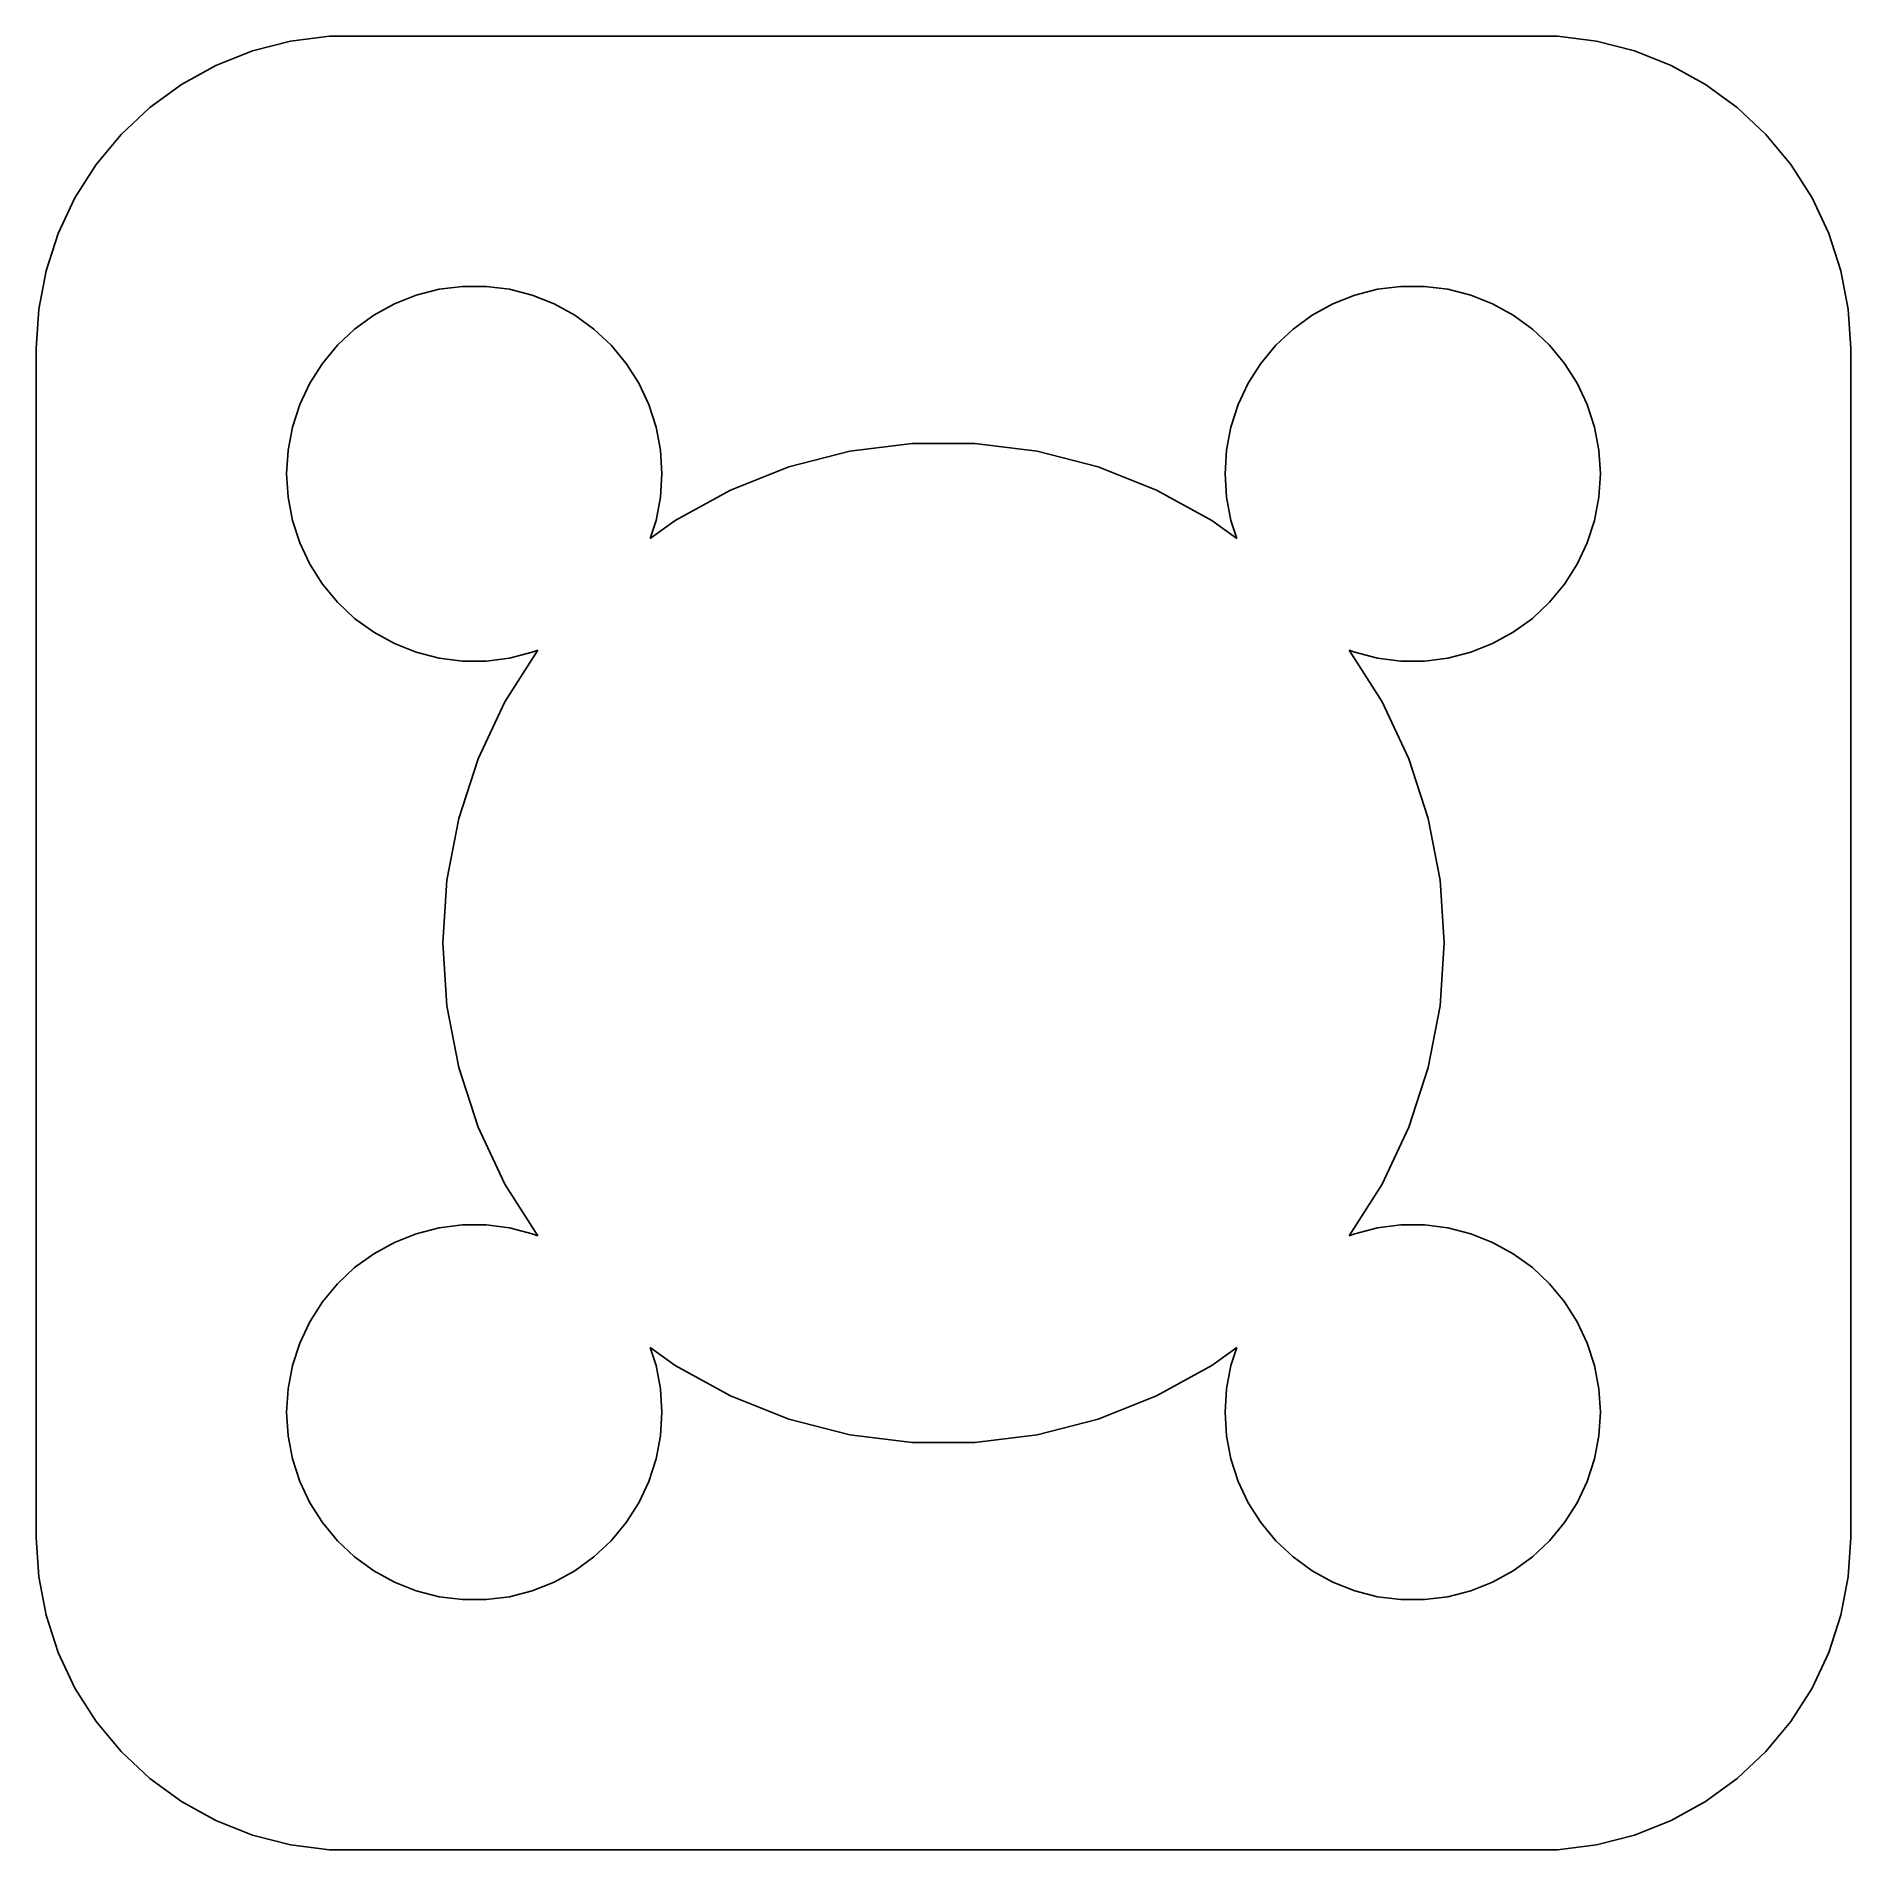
# Model space of a CAD drawing. Header units: metres. Extents: x -14.5 to 14.5, y 24.5 to 53.5.
import ezdxf

# ---------------------------------------------------------------- set-up
doc = ezdxf.new("R2010")
doc.units = ezdxf.units.M

msp = doc.modelspace()

# ---------------------------------------------------------------- linework, layer by layer
for p, q in [((-10.4369, 53.4114), (-11.0451, 53.2553)), ((-9.81395, 53.4901), (-10.4369, 53.4114)), ((9.81395, 53.4901), (-9.81395, 53.4901)), ((10.4369, 53.4114), (9.81395, 53.4901)), ((11.0451, 53.2553), (10.4369, 53.4114)), ((-11.0451, 53.2553), (-11.6289, 53.0241)), ((11.6289, 53.0241), (11.0451, 53.2553)), ((-11.6289, 53.0241), (-12.1791, 52.7216)), ((12.1791, 52.7216), (11.6289, 53.0241)), ((-12.1791, 52.7216), (-12.6871, 52.3526)), ((12.6871, 52.3526), (12.1791, 52.7216)), ((-12.6871, 52.3526), (-13.1448, 51.9227)), ((13.1448, 51.9227), (12.6871, 52.3526)), ((-13.1448, 51.9227), (-13.5451, 51.4389)), ((13.5451, 51.4389), (13.1448, 51.9227)), ((-13.5451, 51.4389), (-13.8815, 50.9088)), ((13.8815, 50.9088), (13.5451, 51.4389)), ((-13.8815, 50.9088), (-14.1489, 50.3406)), ((14.1489, 50.3406), (13.8815, 50.9088)), ((-14.1489, 50.3406), (-14.3429, 49.7434)), ((14.3429, 49.7434), (14.1489, 50.3406)), ((-14.3429, 49.7434), (-14.4606, 49.1267)), ((14.4606, 49.1267), (14.3429, 49.7434)), ((-8.77733, 49.2145), (-8.42705, 49.3532)), ((-8.42705, 49.3532), (-8.06213, 49.4469)), ((-8.06213, 49.4469), (-7.68837, 49.4941)), ((-7.68837, 49.4941), (-7.31161, 49.4941)), ((-7.31161, 49.4941), (-6.93785, 49.4469)), ((-6.93785, 49.4469), (-6.57294, 49.3532)), ((-6.57294, 49.3532), (-6.22266, 49.2145)), ((6.22266, 49.2145), (6.57294, 49.3532)), ((6.57294, 49.3532), (6.93785, 49.4469)), ((6.93785, 49.4469), (7.31161, 49.4941)), ((7.31161, 49.4941), (7.68837, 49.4941)), ((7.68837, 49.4941), (8.06213, 49.4469)), ((8.06213, 49.4469), (8.42705, 49.3532)), ((8.42705, 49.3532), (8.77733, 49.2145)), ((-14.4606, 49.1267), (-14.5, 48.5)), ((-9.41226, 48.8115), (-9.10747, 49.033)), ((-9.10747, 49.033), (-8.77733, 49.2145)), ((-6.22266, 49.2145), (-5.89252, 49.033)), ((-5.89252, 49.033), (-5.58772, 48.8115)), ((5.58772, 48.8115), (5.89252, 49.033)), ((5.89252, 49.033), (6.22266, 49.2145)), ((8.77733, 49.2145), (9.10747, 49.033)), ((9.10747, 49.033), (9.41226, 48.8115)), ((14.5, 48.5), (14.4606, 49.1267)), ((-9.6869, 48.5536), (-9.41226, 48.8115)), ((-5.58772, 48.8115), (-5.31308, 48.5536)), ((5.31308, 48.5536), (5.58772, 48.8115)), ((9.41226, 48.8115), (9.6869, 48.5536)), ((-14.5, 48.5), (-14.5, 29.5)), ((-9.92705, 48.2634), (-9.6869, 48.5536)), ((-5.31308, 48.5536), (-5.07294, 48.2634)), ((5.07294, 48.2634), (5.31308, 48.5536)), ((9.6869, 48.5536), (9.92705, 48.2634)), ((14.5, 29.5), (14.5, 48.5)), ((-10.1289, 47.9453), (-9.92705, 48.2634)), ((-5.07294, 48.2634), (-4.87108, 47.9453)), ((4.87108, 47.9453), (5.07294, 48.2634)), ((9.92705, 48.2634), (10.1289, 47.9453)), ((-10.2893, 47.6044), (-10.1289, 47.9453)), ((-4.87108, 47.9453), (-4.71066, 47.6044)), ((4.71066, 47.6044), (4.87108, 47.9453)), ((10.1289, 47.9453), (10.2893, 47.6044)), ((-10.4057, 47.2461), (-10.2893, 47.6044)), ((-4.71066, 47.6044), (-4.59424, 47.2461)), ((4.59424, 47.2461), (4.71066, 47.6044)), ((10.2893, 47.6044), (10.4057, 47.2461)), ((-10.4763, 46.876), (-10.4057, 47.2461)), ((-4.59424, 47.2461), (-4.52365, 46.876)), ((-1.49904, 46.8583), (-0.50232, 46.9842)), ((-0.50232, 46.9842), (0.50232, 46.9842)), ((0.50232, 46.9842), (1.49904, 46.8583)), ((4.52365, 46.876), (4.59424, 47.2461)), ((10.4057, 47.2461), (10.4763, 46.876)), ((-10.5, 46.5), (-10.4763, 46.876)), ((-4.52365, 46.876), (-4.5, 46.5)), ((-2.47212, 46.6084), (-1.49904, 46.8583)), ((1.49904, 46.8583), (2.47212, 46.6084)), ((4.5, 46.5), (4.52365, 46.876)), ((10.4763, 46.876), (10.5, 46.5)), ((-10.4763, 46.124), (-10.5, 46.5)), ((-4.5, 46.5), (-4.52365, 46.124)), ((-3.40622, 46.2386), (-2.47212, 46.6084)), ((2.47212, 46.6084), (3.40622, 46.2386)), ((4.52365, 46.124), (4.5, 46.5)), ((10.5, 46.5), (10.4763, 46.124)), ((-10.4057, 45.7539), (-10.4763, 46.124)), ((-4.52365, 46.124), (-4.59424, 45.7539)), ((-4.28661, 45.7546), (-3.40622, 46.2386)), ((3.40622, 46.2386), (4.28661, 45.7546)), ((4.59424, 45.7539), (4.52365, 46.124)), ((10.4763, 46.124), (10.4057, 45.7539)), ((-10.2893, 45.3956), (-10.4057, 45.7539)), ((-4.68901, 45.4622), (-4.28661, 45.7546)), ((-4.59424, 45.7539), (-4.68901, 45.4622)), ((4.28661, 45.7546), (4.68901, 45.4622)), ((4.68901, 45.4622), (4.59424, 45.7539)), ((10.4057, 45.7539), (10.2893, 45.3956)), ((-10.1289, 45.0547), (-10.2893, 45.3956)), ((10.2893, 45.3956), (10.1289, 45.0547)), ((-9.92705, 44.7366), (-10.1289, 45.0547)), ((10.1289, 45.0547), (9.92705, 44.7366)), ((-9.6869, 44.4464), (-9.92705, 44.7366)), ((9.92705, 44.7366), (9.6869, 44.4464)), ((-9.41226, 44.1884), (-9.6869, 44.4464)), ((9.6869, 44.4464), (9.41226, 44.1884)), ((-9.10747, 43.967), (-9.41226, 44.1884)), ((9.41226, 44.1884), (9.10747, 43.967)), ((-8.77733, 43.7855), (-9.10747, 43.967)), ((9.10747, 43.967), (8.77733, 43.7855)), ((-8.42705, 43.6468), (-8.77733, 43.7855)), ((-8.06213, 43.5531), (-8.42705, 43.6468)), ((-7.68837, 43.5059), (-8.06213, 43.5531)), ((-7.31161, 43.5059), (-7.68837, 43.5059)), ((-6.93785, 43.5531), (-7.31161, 43.5059)), ((-7.01045, 42.854), (-6.48529, 43.6815)), ((-6.57294, 43.6468), (-6.93785, 43.5531)), ((-6.48529, 43.6815), (-6.57294, 43.6468)), ((6.57294, 43.6468), (6.48529, 43.6815)), ((6.48529, 43.6815), (7.01045, 42.854)), ((6.93785, 43.5531), (6.57294, 43.6468)), ((7.31161, 43.5059), (6.93785, 43.5531)), ((7.68837, 43.5059), (7.31161, 43.5059)), ((8.06213, 43.5531), (7.68837, 43.5059)), ((8.42705, 43.6468), (8.06213, 43.5531)), ((8.77733, 43.7855), (8.42705, 43.6468)), ((-7.4382, 41.945), (-7.01045, 42.854)), ((7.01045, 42.854), (7.4382, 41.945)), ((-7.74866, 40.9895), (-7.4382, 41.945)), ((7.4382, 41.945), (7.74866, 40.9895)), ((-7.9369, 40.0027), (-7.74866, 40.9895)), ((7.74866, 40.9895), (7.9369, 40.0027)), ((-8, 39), (-7.9369, 40.0027)), ((7.9369, 40.0027), (8, 39)), ((-7.9369, 37.9973), (-8, 39)), ((8, 39), (7.9369, 37.9973)), ((-7.74866, 37.0105), (-7.9369, 37.9973)), ((7.9369, 37.9973), (7.74866, 37.0105)), ((-7.4382, 36.055), (-7.74866, 37.0105)), ((7.74866, 37.0105), (7.4382, 36.055)), ((-7.01045, 35.146), (-7.4382, 36.055)), ((7.4382, 36.055), (7.01045, 35.146)), ((-6.48529, 34.3185), (-7.01045, 35.146)), ((7.01045, 35.146), (6.48529, 34.3185)), ((-8.77733, 34.2145), (-8.42705, 34.3532)), ((-8.42705, 34.3532), (-8.06213, 34.4469)), ((-8.06213, 34.4469), (-7.68837, 34.4941)), ((-7.68837, 34.4941), (-7.31161, 34.4941)), ((-7.31161, 34.4941), (-6.93785, 34.4469)), ((-6.93785, 34.4469), (-6.57294, 34.3532)), ((-6.57294, 34.3532), (-6.48529, 34.3185)), ((6.48529, 34.3185), (6.57294, 34.3532)), ((6.57294, 34.3532), (6.93785, 34.4469)), ((6.93785, 34.4469), (7.31161, 34.4941)), ((7.31161, 34.4941), (7.68837, 34.4941)), ((7.68837, 34.4941), (8.06213, 34.4469)), ((8.06213, 34.4469), (8.42705, 34.3532)), ((8.42705, 34.3532), (8.77733, 34.2145)), ((-9.41226, 33.8116), (-9.10747, 34.033)), ((-9.10747, 34.033), (-8.77733, 34.2145)), ((8.77733, 34.2145), (9.10747, 34.033)), ((9.10747, 34.033), (9.41226, 33.8116)), ((-9.6869, 33.5536), (-9.41226, 33.8116)), ((9.41226, 33.8116), (9.6869, 33.5536)), ((-9.92705, 33.2634), (-9.6869, 33.5536)), ((9.6869, 33.5536), (9.92705, 33.2634)), ((-10.1289, 32.9453), (-9.92705, 33.2634)), ((9.92705, 33.2634), (10.1289, 32.9453)), ((-10.2893, 32.6044), (-10.1289, 32.9453)), ((10.1289, 32.9453), (10.2893, 32.6044)), ((-10.4057, 32.2461), (-10.2893, 32.6044)), ((-4.28661, 32.2454), (-4.68901, 32.5378)), ((-4.68901, 32.5378), (-4.59424, 32.2461)), ((4.68901, 32.5378), (4.28661, 32.2454)), ((4.59424, 32.2461), (4.68901, 32.5378)), ((10.2893, 32.6044), (10.4057, 32.2461)), ((-10.4763, 31.876), (-10.4057, 32.2461)), ((-4.59424, 32.2461), (-4.52365, 31.876)), ((-3.40622, 31.7614), (-4.28661, 32.2454)), ((4.28661, 32.2454), (3.40622, 31.7614)), ((4.52365, 31.876), (4.59424, 32.2461)), ((10.4057, 32.2461), (10.4763, 31.876)), ((-10.5, 31.5), (-10.4763, 31.876)), ((-4.52365, 31.876), (-4.5, 31.5)), ((-2.47212, 31.3916), (-3.40622, 31.7614)), ((3.40622, 31.7614), (2.47212, 31.3916)), ((4.5, 31.5), (4.52365, 31.876)), ((10.4763, 31.876), (10.5, 31.5)), ((-10.4763, 31.124), (-10.5, 31.5)), ((-4.5, 31.5), (-4.52365, 31.124)), ((-1.49904, 31.1417), (-2.47212, 31.3916)), ((2.47212, 31.3916), (1.49904, 31.1417)), ((4.52365, 31.124), (4.5, 31.5)), ((10.5, 31.5), (10.4763, 31.124)), ((-10.4057, 30.7539), (-10.4763, 31.124)), ((-4.52365, 31.124), (-4.59424, 30.7539)), ((-0.50232, 31.0158), (-1.49904, 31.1417)), ((1.49904, 31.1417), (0.50232, 31.0158)), ((4.59424, 30.7539), (4.52365, 31.124)), ((10.4763, 31.124), (10.4057, 30.7539)), ((-10.2893, 30.3956), (-10.4057, 30.7539)), ((-4.59424, 30.7539), (-4.71066, 30.3956)), ((0.50232, 31.0158), (-0.50232, 31.0158)), ((4.71066, 30.3956), (4.59424, 30.7539)), ((10.4057, 30.7539), (10.2893, 30.3956)), ((-10.1289, 30.0547), (-10.2893, 30.3956)), ((-4.71066, 30.3956), (-4.87108, 30.0547)), ((4.87108, 30.0547), (4.71066, 30.3956)), ((10.2893, 30.3956), (10.1289, 30.0547)), ((-9.92705, 29.7366), (-10.1289, 30.0547)), ((-4.87108, 30.0547), (-5.07294, 29.7366)), ((5.07294, 29.7366), (4.87108, 30.0547)), ((10.1289, 30.0547), (9.92705, 29.7366)), ((-9.6869, 29.4464), (-9.92705, 29.7366)), ((-5.07294, 29.7366), (-5.31308, 29.4464)), ((5.31308, 29.4464), (5.07294, 29.7366)), ((9.92705, 29.7366), (9.6869, 29.4464)), ((-14.5, 29.5), (-14.4606, 28.8733)), ((-9.41226, 29.1885), (-9.6869, 29.4464)), ((-5.31308, 29.4464), (-5.58772, 29.1885)), ((5.58772, 29.1885), (5.31308, 29.4464)), ((9.6869, 29.4464), (9.41226, 29.1885)), ((14.4606, 28.8733), (14.5, 29.5)), ((-9.10747, 28.967), (-9.41226, 29.1885)), ((-5.58772, 29.1885), (-5.89252, 28.967)), ((5.89252, 28.967), (5.58772, 29.1885)), ((9.41226, 29.1885), (9.10747, 28.967)), ((-14.4606, 28.8733), (-14.3429, 28.2566)), ((-8.77733, 28.7855), (-9.10747, 28.967)), ((-8.42705, 28.6468), (-8.77733, 28.7855)), ((-6.22266, 28.7855), (-6.57294, 28.6468)), ((-5.89252, 28.967), (-6.22266, 28.7855)), ((6.22266, 28.7855), (5.89252, 28.967)), ((6.57294, 28.6468), (6.22266, 28.7855)), ((8.77733, 28.7855), (8.42705, 28.6468)), ((9.10747, 28.967), (8.77733, 28.7855)), ((14.3429, 28.2566), (14.4606, 28.8733)), ((-8.06213, 28.5531), (-8.42705, 28.6468)), ((-7.68837, 28.5059), (-8.06213, 28.5531)), ((-7.31161, 28.5059), (-7.68837, 28.5059)), ((-6.93785, 28.5531), (-7.31161, 28.5059)), ((-6.57294, 28.6468), (-6.93785, 28.5531)), ((6.93785, 28.5531), (6.57294, 28.6468)), ((7.31161, 28.5059), (6.93785, 28.5531)), ((7.68837, 28.5059), (7.31161, 28.5059)), ((8.06213, 28.5531), (7.68837, 28.5059)), ((8.42705, 28.6468), (8.06213, 28.5531)), ((-14.3429, 28.2566), (-14.1489, 27.6594)), ((14.1489, 27.6594), (14.3429, 28.2566)), ((-14.1489, 27.6594), (-13.8815, 27.0912)), ((13.8815, 27.0912), (14.1489, 27.6594)), ((-13.8815, 27.0912), (-13.5451, 26.5611)), ((13.5451, 26.5611), (13.8815, 27.0912)), ((-13.5451, 26.5611), (-13.1448, 26.0773)), ((13.1448, 26.0773), (13.5451, 26.5611)), ((-13.1448, 26.0773), (-12.6871, 25.6474)), ((12.6871, 25.6474), (13.1448, 26.0773)), ((-12.6871, 25.6474), (-12.1791, 25.2784)), ((12.1791, 25.2784), (12.6871, 25.6474)), ((-12.1791, 25.2784), (-11.6289, 24.9759)), ((11.6289, 24.9759), (12.1791, 25.2784)), ((-11.6289, 24.9759), (-11.0451, 24.7447)), ((11.0451, 24.7447), (11.6289, 24.9759)), ((-11.0451, 24.7447), (-10.4369, 24.5886)), ((10.4369, 24.5886), (11.0451, 24.7447)), ((-10.4369, 24.5886), (-9.81395, 24.5099)), ((-9.81395, 24.5099), (9.81395, 24.5099)), ((9.81395, 24.5099), (10.4369, 24.5886))]:
    msp.add_line(p, q)

doc.saveas('drawing.dxf')
